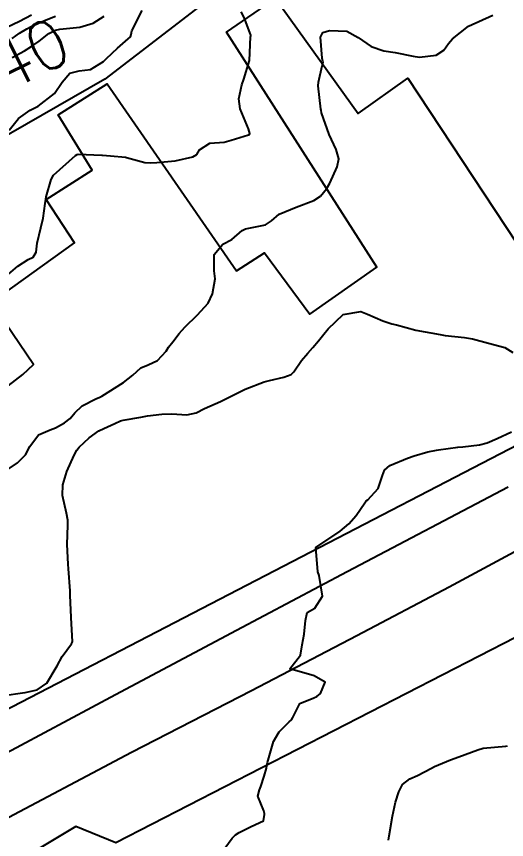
# Model space of a CAD drawing. Header units: metres. Extents: x 318500 to 325275, y 7408834 to 7428799.
# Drawn here: x 321268.7 to 321309.1, y 7415232.5 to 7415300.2 of the extents above; entities that cross this region are included whole.
import ezdxf
from ezdxf.enums import TextEntityAlignment as Align

# ---------------------------------------------------------------- set-up
doc = ezdxf.new("R2010")
doc.units = ezdxf.units.M
doc.header["$MEASUREMENT"] = 0
for name, color, linetype in [('Cotas', 45, 'Continuous'), ('Curvas de Nivel 1m', 11, 'Continuous'), ('Curvas de Nivel 5m', 15, 'Continuous'), ('Divisas', 45, 'Continuous'), ('Edificações', 30, 'Continuous'), ('Linha Férrea', 20, 'Continuous'), ('Vias Primárias', 230, 'Continuous')]:
    doc.layers.add(name, color=color, linetype=linetype)
doc.styles.add('Style-STANDARD', font='STANDARD.shx')

msp = doc.modelspace()

# ---------------------------------------------------------------- linework, layer by layer
at = {"layer": 'Curvas de Nivel 1m', "flags": 128}
for points, elevation in [([(321267.88, 7415278.828), (321268.862, 7415279.649), (321269.701, 7415280.183), (321270.111, 7415280.397), (321270.368, 7415280.8), (321270.443, 7415281.525), (321270.739, 7415282.795), (321270.936, 7415283.598), (321271.106, 7415284.79), (321271.196, 7415285.362), (321271.591, 7415286.783), (321271.793, 7415287.121), (321273.588, 7415288.753), (321273.729, 7415288.834), (321273.811, 7415288.848), (321275.757, 7415288.784), (321275.811, 7415288.783), (321276.481, 7415288.72), (321277.714, 7415288.606), (321277.809, 7415288.584), (321279.309, 7415288.182), (321279.805, 7415288.139), (321280.307, 7415288.163), (321281.807, 7415288.321), (321283.248, 7415288.628), (321283.591, 7415288.845), (321283.819, 7415289.209), (321284.667, 7415289.767), (321285.829, 7415289.856), (321286.413, 7415290.002), (321287.838, 7415290.453), (321287.923, 7415290.485), (321287.962, 7415290.568), (321287.846, 7415290.948), (321287.15, 7415292.577), (321287.038, 7415293.419), (321287.288, 7415294.576), (321287.449, 7415295.022), (321287.92, 7415296.57), (321288.016, 7415298.502), (321288.026, 7415298.569), (321288.025, 7415298.644), (321287.953, 7415298.88), (321287.482, 7415300.094), (321287.229, 7415300.581)], 742), ([(321268.133, 7415290.827), (321268.893, 7415291.781), (321269.865, 7415292.481), (321270.088, 7415292.585), (321270.529, 7415292.8), (321271.881, 7415293.852), (321272.512, 7415294.771), (321273.128, 7415295.535), (321273.905, 7415295.718), (321274.834, 7415295.813), (321275.916, 7415296.493), (321276.033, 7415296.613), (321276.142, 7415296.727), (321277.052, 7415297.595), (321277.945, 7415298.356), (321278.118, 7415298.527), (321278.18, 7415298.697), (321278.251, 7415298.994), (321279.082, 7415300.683)], 741), ([(321267.876, 7415262.826), (321268.823, 7415263.47), (321269.483, 7415264.112), (321269.838, 7415264.805), (321270.545, 7415265.754), (321271.511, 7415266.166), (321271.941, 7415266.347), (321272.681, 7415266.763), (321273.173, 7415267.107), (321273.532, 7415267.568), (321274.134, 7415268.151), (321275.284, 7415268.733), (321275.475, 7415268.807), (321275.551, 7415268.834), (321275.761, 7415268.936), (321277.564, 7415270.078), (321278.333, 7415270.689), (321278.98, 7415271.278), (321279.583, 7415271.54), (321280.355, 7415271.896), (321281.067, 7415272.655), (321281.267, 7415272.992), (321281.612, 7415273.431), (321282.147, 7415274.117), (321282.589, 7415274.636), (321283.64, 7415275.628), (321284.524, 7415276.607), (321284.884, 7415277.379), (321285.1, 7415278.599), (321285.029, 7415279.261), (321285.005, 7415280.601), (321285.719, 7415281.446), (321286.469, 7415281.836), (321287.317, 7415282.574), (321287.59, 7415282.713), (321287.733, 7415282.74), (321289.243, 7415283.042), (321289.743, 7415283.376), (321290.362, 7415283.92), (321291.76, 7415284.51), (321293.222, 7415285.042), (321293.774, 7415285.412), (321294.271, 7415285.994), (321294.546, 7415286.479), (321295.151, 7415287.818), (321295.293, 7415288.468), (321295.054, 7415289.239), (321294.476, 7415290.48), (321293.867, 7415292.259), (321293.816, 7415292.491), (321293.808, 7415292.553), (321293.583, 7415294.493), (321293.599, 7415294.789), (321293.915, 7415296.138), (321293.984, 7415296.424), (321293.979, 7415296.489), (321293.924, 7415296.748), (321293.776, 7415298.493), (321293.954, 7415298.876), (321294.52, 7415299.046), (321295.955, 7415298.969), (321296.886, 7415298.451), (321297.939, 7415297.727), (321298.989, 7415297.37), (321299.932, 7415297.227), (321301.398, 7415296.918), (321301.927, 7415296.846), (321303.293, 7415297.003), (321303.936, 7415297.426), (321304.327, 7415297.971), (321304.641, 7415298.35), (321305.961, 7415299.396), (321307.97, 7415300.3)], 743), ([(321267.955, 7415299.301), (321268.98, 7415299.8), (321269.965, 7415300.325)], 738), ([(321268.396, 7415298.373), (321268.998, 7415298.82), (321269.591, 7415299.176), (321269.956, 7415299.362), (321271.037, 7415299.87), (321271.964, 7415300.203)], 739), ([(321267.738, 7415244.309), (321269.226, 7415244.531), (321269.463, 7415244.569), (321270.442, 7415244.792), (321271.236, 7415245.338), (321272.09, 7415246.767), (321272.507, 7415247.516), (321273.277, 7415248.577), (321273.335, 7415248.694), (321273.338, 7415248.749), (321273.294, 7415249.712), (321273.239, 7415250.751), (321273.147, 7415252.572), (321273.149, 7415252.753), (321273.146, 7415252.94), (321273.017, 7415254.755), (321272.992, 7415255.129), (321272.917, 7415256.757), (321272.971, 7415258.322), (321272.972, 7415258.757), (321272.857, 7415259.32), (321272.52, 7415260.764), (321272.569, 7415261.648), (321272.874, 7415262.759), (321273.483, 7415264.083), (321273.716, 7415264.519), (321273.892, 7415264.746), (321274.714, 7415265.526), (321275.51, 7415266.089), (321275.942, 7415266.295), (321276.844, 7415266.71), (321277.308, 7415266.919), (321277.524, 7415266.975), (321278.975, 7415267.232), (321279.53, 7415267.335), (321280.711, 7415267.479), (321281.533, 7415267.492), (321282.757, 7415267.406), (321283.534, 7415267.567), (321284.216, 7415267.933), (321285.549, 7415268.518), (321285.601, 7415268.537), (321285.71, 7415268.588), (321287.559, 7415269.513), (321289.136, 7415270.117), (321289.567, 7415270.245), (321290.746, 7415270.522), (321291.355, 7415270.732), (321291.577, 7415270.948), (321292.205, 7415271.889), (321292.735, 7415272.499), (321293.153, 7415272.948), (321293.615, 7415273.513), (321294.059, 7415274.048), (321294.406, 7415274.478), (321295.642, 7415275.669), (321297.109, 7415275.902), (321297.643, 7415275.696), (321298.919, 7415275.136), (321299.635, 7415274.907), (321300.034, 7415274.804), (321301.63, 7415274.38), (321303.625, 7415274.01), (321304.036, 7415273.934), (321305.622, 7415273.771), (321306.287, 7415273.653), (321307.615, 7415273.3), (321308.943, 7415272.947), (321309.604, 7415272.535)], 744), ([(321299.374, 7415232.405), (321299.439, 7415232.769), (321299.708, 7415234.401), (321299.96, 7415235.545), (321300.218, 7415236.394), (321300.526, 7415236.992), (321301.136, 7415237.46), (321301.765, 7415237.746), (321302.902, 7415238.354), (321303.151, 7415238.486), (321304.466, 7415239.028), (321305.159, 7415239.265), (321306.721, 7415239.862), (321307.167, 7415239.982), (321309.038, 7415240.141), (321309.169, 7415240.177)], 746)]:
    msp.add_lwpolyline(points, dxfattribs=dict(at, elevation=elevation))
at = {"layer": 'Curvas de Nivel 5m', "flags": 128}
for points, elevation in [([(321268.387, 7415296.825), (321269.386, 7415297.357), (321269.933, 7415297.685), (321270.595, 7415298.146), (321271.391, 7415298.788), (321271.953, 7415299.063), (321272.322, 7415299.143), (321273.956, 7415299.306), (321275.065, 7415299.633), (321275.965, 7415300.223)], 740), ([(321285.89, 7415231.75), (321286.503, 7415232.576), (321286.785, 7415232.86), (321287.075, 7415233.04), (321288.053, 7415233.528), (321289.085, 7415233.997), (321289.174, 7415234.539), (321289.17, 7415234.618), (321289.094, 7415234.839), (321288.613, 7415236.048), (321288.744, 7415236.546), (321288.848, 7415236.82), (321289.137, 7415237.691), (321289.332, 7415238.352), (321289.367, 7415238.537), (321289.411, 7415238.795), (321289.909, 7415240.529), (321290.367, 7415241.337), (321291.195, 7415242.163), (321291.378, 7415242.327), (321291.491, 7415242.507), (321292.065, 7415243.653), (321293.225, 7415244.127), (321293.485, 7415244.227), (321293.779, 7415244.482), (321294.171, 7415245.408), (321293.245, 7415245.947), (321291.25, 7415246.51), (321292.124, 7415247.644), (321292.268, 7415248.5), (321292.428, 7415249.364), (321292.546, 7415250.498), (321292.674, 7415251.139), (321293.32, 7415251.493), (321293.929, 7415252.481), (321293.653, 7415254.188), (321293.563, 7415254.487), (321293.39, 7415256.49), (321295.404, 7415257.845), (321296.106, 7415258.45), (321296.72, 7415259.141), (321297.436, 7415260.179), (321297.541, 7415260.327), (321297.66, 7415260.428), (321298.527, 7415261.346), (321298.876, 7415262.416), (321299.033, 7415262.856), (321299.478, 7415263.233), (321300.941, 7415263.844), (321301.487, 7415264.037), (321302.613, 7415264.363), (321303.337, 7415264.508), (321303.493, 7415264.529), (321305.086, 7415264.744), (321305.497, 7415264.793), (321306.867, 7415264.942), (321307.502, 7415265.103), (321308.318, 7415265.477), (321309.516, 7415266.026)], 745)]:
    msp.add_lwpolyline(points, dxfattribs=dict(at, elevation=elevation))
at = {"layer": 'Divisas'}
msp.add_lwpolyline([(321291.663, 7415307.059), (321276.023, 7415295.027), (321259.403, 7415285.505), (321190.099, 7415250.151), (321183.335, 7415244.215), (321186.286, 7415240.852), (321186.73, 7415240.346), (321170.899, 7415229.553), (321166.952, 7415231.524), (321119.323, 7415191.484), (321073.304, 7415148.652)], dxfattribs=at)
at = {"layer": 'Edificações'}
for points in [[(321264.77, 7415267.266), (321269.265, 7415270.721), (321270.153, 7415271.548), (321266.663, 7415276.648), (321273.528, 7415281.554), (321271.17, 7415285.122), (321274.958, 7415287.545), (321272.176, 7415292.097), (321276.2, 7415294.638), (321286.865, 7415279.255), (321289.173, 7415280.733), (321292.902, 7415275.708), (321298.406, 7415279.55), (321286.038, 7415298.904), (321290.063, 7415301.682), (321296.882, 7415292.211), (321300.966, 7415295.108), (321309.912, 7415281.567)], [(321313.039, 7415266.52), (321263.89, 7415241.06)], [(321312.819, 7415250.637), (321276.925, 7415232.191), (321273.625, 7415233.552), (321257.343, 7415223.809), (321273.625, 7415212.848), (321272.478, 7415211.2), (321254.527, 7415221.697), (321243.05, 7415214.533), (321243.194, 7415211.882), (321261.708, 7415199.964), (321292.492, 7415181.397), (321295.577, 7415187.773), (321309.708, 7415180.107)]]:
    msp.add_lwpolyline(points, dxfattribs=at)
at = {"layer": 'Linha Férrea'}
msp.add_lwpolyline([(320790.487, 7414769.154, 0.066549), (320858.601, 7414826.486, 0.071744), (320946.357, 7414945.112, -0.001019), (320986.5, 7415020.762), (321017.589, 7415076.939, -0.085141), (321132.031, 7415221.308, -0.027227), (321212.14, 7415282.871, 0.004692), (321306.83, 7415350.197, 0.102409), (321443.102, 7415506.847, 0.035266), (321491.354, 7415614.347, 0.015223), (321522.063, 7415693.461)], format="xyb", dxfattribs=at)
at = {"layer": 'Vias Primárias'}
for points in [[(321109.374, 7414841.125, 0), (321121.447, 7414845.471, -0.165445)], [(321316.206, 7415259.587), (321304.373, 7415253.223), (321296.753, 7415249.228), (321288.081, 7415244.697), (321278.211, 7415239.629), (321266.673, 7415233.554), (321258.563, 7415228.579), (321251.239, 7415223.93), (321242.692, 7415217.928), (321243.454, 7415216.765), (321240.859, 7415214.321), (321240.565, 7415212.599, 0.322987), (321242.28, 7415209.1), (321248.133, 7415205.4), (321255.284, 7415200.968), (321261.676, 7415197.05), (321267.139, 7415193.618), (321272.891, 7415189.976), (321279.556, 7415185.758), (321287.419, 7415181.032), (321295.282, 7415176.083), (321303.855, 7415170.866), (321313.433, 7415165.087)]]:
    msp.add_lwpolyline(points, format="xyb", dxfattribs=at)
msp.add_lwpolyline([(321190.722, 7415160.234), (321195.03, 7415166.092), (321199.035, 7415171.916), (321204.017, 7415179.352), (321208.863, 7415185.716), (321213.946, 7415193.39), (321219.534, 7415200.861), (321224.751, 7415208.297), (321231.011, 7415215.735), (321233.91, 7415218.097), (321241.954, 7415223.546), (321251.312, 7415229.941), (321259.189, 7415234.958), (321267.132, 7415239.201), (321276.893, 7415244.415), (321286.853, 7415249.699), (321295.977, 7415254.511), (321309.238, 7415261.481)], dxfattribs=at)

# ---------------------------------------------------------------- texts
at = {"layer": 'Cotas', "style": 'Style-STANDARD'}
msp.add_text('740', height=4, rotation=26.21454, dxfattribs=at).set_placement((321268.445, 7415296.437, 740), align=Align.MIDDLE_CENTER)

doc.saveas('drawing.dxf')
